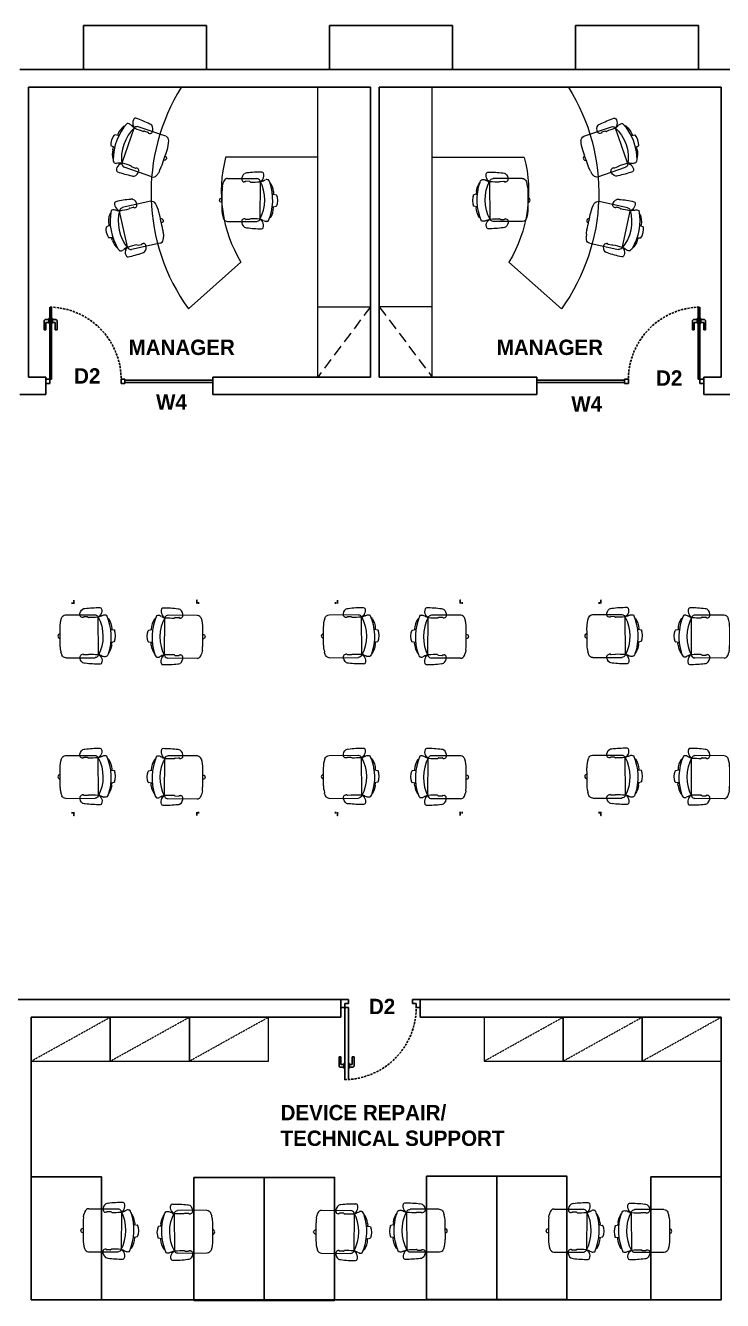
# Model space of a CAD drawing. Header units: inches. Extents: x 478327 to 492265, y -26791 to -22136.
# Drawn here: x 481524 to 481881, y -24199 to -23546 of the extents above; entities that cross this region are included whole.
import ezdxf

# ---------------------------------------------------------------- set-up
doc = ezdxf.new("R2010")
doc.units = ezdxf.units.IN
doc.header["$MEASUREMENT"] = 0
for name, pattern in [('DASHED', [0.75, 0.5, -0.25]), ('HIDDEN2', [0.1875, 0.125, -0.0625]), ('TRATTEGGIATA2', [9.525, 6.35, -3.175])]:
    doc.linetypes.add(name, pattern=pattern)
doc.layers.add('A-furniture', color=8, linetype='Continuous', lineweight=9)
doc.layers.add('I-ANNO-TEXT', color=7, linetype='Continuous', lineweight=18)
for name, color, linetype in [('GLAZING', 4, 'Continuous'), ('I-DOORS', 104, 'Continuous'), ('I-FURN', 1, 'Continuous'), ('I-WALL-IN', 3, 'Continuous')]:
    doc.layers.add(name, color=color, linetype=linetype)
doc.styles.add('MICRO', font='')
doc.styles.get('MICRO').set_extended_font_data('MicrogrammaSSi', bold=True)

# ---------------------------------------------------------------- blocks, each defined once
blk = doc.blocks.new('A$C6A0E07C9')
at = {"layer": 'A-furniture'}
for p, q in [((-0.269, 0.177), (-0.266, 0.205)), ((-0.214, 0.272), (0.118, 0.288)), ((-0.012, 0.242), (-0.025, 0.242)), ((-0.011, 0.243), (-0.012, 0.242)), ((-0.008, 0.248), (-0.011, 0.243)), ((-0.011, 0.243), (-0.011, 0.243)), ((0.038, 0.251), (-0.003, 0.25)), ((0.042, 0.251), (0.045, 0.247)), ((0.045, 0.247), (0.046, 0.246)), ((0.046, 0.246), (0.048, 0.245)), ((0.048, 0.245), (0.048, 0.245)), ((0.159, 0.25), (0.179, -0.167)), ((0.315, 0.152), (0.319, 0.129)), ((-0.291, 0.02), (-0.289, 0.029)), ((-0.288, 0.01), (-0.291, 0.02)), ((-0.289, 0.029), (-0.284, 0.038)), ((-0.282, 0.002), (-0.288, 0.01)), ((-0.284, 0.038), (-0.276, 0.044)), ((-0.274, -0.003), (-0.282, 0.002)), ((-0.276, 0.044), (-0.267, 0.046)), ((0.315, 0.121), (0.306, 0.12)), ((0.313, 0.121), (0.347, 0.116)), ((0.351, 0.113), (0.36, 0.088)), ((0.364, 0.015), (0.358, -0.011)), ((0.36, 0.088), (0.366, 0.051)), ((0.366, 0.051), (0.364, 0.015)), ((-0.264, -0.004), (-0.274, -0.003)), ((0.311, -0.022), (0.322, -0.023)), ((0.32, -0.023), (0.355, -0.015)), ((0.355, -0.015), (0.356, -0.013)), ((0.356, -0.013), (0.358, -0.011)), ((-0.189, -0.217), (0.143, -0.2)), ((0.009, -0.176), (-0.004, -0.177)), ((0.009, -0.176), (0.009, -0.176)), ((0.01, -0.176), (0.009, -0.176)), ((0.013, -0.182), (0.01, -0.176)), ((0.059, -0.18), (0.018, -0.183)), ((0.063, -0.179), (0.066, -0.175)), ((0.066, -0.175), (0.067, -0.174)), ((0.067, -0.174), (0.069, -0.173)), ((0.069, -0.173), (0.069, -0.173)), ((0.296, -0.147), (0.284, -0.159))]:
    blk.add_line(p, q, dxfattribs=at)
for centre, radius, start, end in [((0.027, 0.278), 0.0792, 129.4999, 189.1152), ((0.007, 0.283), 0.0635, 94.0792, 117.5938), ((0.224, -0.892), 1.257, 92.3594, 100.1757), ((0.172, 0.345), 0.0192, 28.1256, 89.2436), ((0.121, 0.323), 0.0749, 330.3794, 24.513), ((0.182, 0.142), 0.452, 175.5289, 182.0991), ((0.594, -0.035), 0.893, 162.1203, 164.4323), ((-0.21, 0.223), 0.0487, 94.526, 161.0109), ((-0.022, 0.271), 0.0292, 192.0047, 264.4409), ((-0.004, 0.244), 0.00623, 84.8455, 131.3174), ((0.037, 0.241), 0.0101, 64.5281, 88.6391), ((0.001, 1.553), 1.309, 272.0899, 276.676), ((0.117, 0.241), 0.0463, 34.0902, 88.4441), ((0.149, 0.274), 0.0211, 279.8693, 313.3434), ((-0.249, 0.025), 0.471, 334.5973, 30.9732), ((0.17, 0.245), 0.0129, 130.1366, 158.0173), ((0.187, 0.181), 0.0779, 100.0525, 108.2672), ((0.108, 0.326), 0.0879, 309.6726, 333.0223), ((-1.125, 2.793), 2.849, 297.1157, 298.0695), ((-0.92, -0.013), 1.143, 14.0931, 15.0056), ((0.234, 0.223), 0.0597, 72.5282, 107.7011), ((0.195, 0.222), 0.0806, 25.5198, 45.5387), ((-0.301, 0.026), 0.614, 339.6108, 22.0467), ((0.128, 0.125), 0.189, 8.0925, 40.8276), ((72.219, 3.627), 72.574, 182.76527, 182.92488), ((0.31, 0.129), 0.0088, 301.088, 3.1667), ((0.347, 0.111), 0.00513, 22.8184, 91.0076), ((0.081, -0.062), 0.341, 182.481, 200.7553), ((0.116, -0.038), 0.211, 328.6962, 1.8079), ((0.318, -0.031), 0.00903, 2.1237, 63.3709), ((-0.186, -0.16), 0.0572, 202.8821, 266.1169), ((0.052, -0.207), 0.0792, 176.5782, 236.1936), ((0.002, -0.206), 0.0292, 101.2525, 173.6887), ((0.031, -0.214), 0.0635, 248.0997, 271.6142), ((0.017, -0.177), 0.00623, 234.376, 280.848), ((0.131, 0.976), 1.257, 265.5178, 273.334), ((0.058, -0.17), 0.0101, 277.0543, 301.1654), ((0.152, -1.479), 1.309, 89.0174, 93.6036), ((0.138, -0.155), 0.0449, 276.7939, 330.1521), ((0.172, -0.191), 0.0211, 52.3501, 85.8241), ((0.197, -0.155), 0.0211, 212.6602, 229.0352), ((0.163, -0.292), 0.122, 63.0548, 80.6357), ((0.136, -0.248), 0.0879, 32.6712, 56.0209), ((0.202, -0.26), 0.0192, 276.4498, 337.5679), ((-0.92, -0.013), 1.143, 350.6964, 351.6126), ((0.149, -0.244), 0.0749, 341.1805, 35.314), ((0.324, 0.055), 0.26, 246.1539, 250.8174), ((0.249, -0.153), 0.0392, 254.2998, 275.9911), ((0.254, -0.14), 0.0518, 269.3553, 293.3788)]:
    blk.add_arc(centre, radius, start, end, dxfattribs=at)
blk = doc.blocks.new('*U156')
at = {"layer": 'A-furniture'}
for p, q in [((2.5, -0.6), (2.5, 0)), ((3.3, -0.6), (0, -0.6)), ((0.8, -0.6), (0.8, -1.65)), ((1.992, -1.476), (2.525, -2.072))]:
    blk.add_line(p, q, dxfattribs=at)
at = {"layer": 'A-furniture', "linetype": 'HIDDEN2'}
blk.add_line((2.5, 0), (3.3, -0.6), dxfattribs=at)
at = {"layer": 'A-furniture'}
for centre, radius, start, end in [((1.189, -0.145), 1.554, 255.5214, 301.111), ((1.204, -0.234), 2.264, 237.868, 305.7215)]:
    blk.add_arc(centre, radius, start, end, dxfattribs=at)
for p, rotation in [((1.323, -1.428), 86.85652716130764), ((0.691, -2.585), 248.0226334994808), ((1.546, -2.651), 279.5773348211345)]:
    blk.add_blockref('A$C6A0E07C9', p, dxfattribs=dict(at, rotation=rotation))
blk = doc.blocks.new('*U157')
at = {"layer": 'A-furniture'}
for p, q in [((2.5, -0.6), (2.5, 0)), ((3.3, -0.6), (0, -0.6)), ((0.8, -0.6), (0.8, -1.65)), ((1.992, -1.476), (2.525, -2.072))]:
    blk.add_line(p, q, dxfattribs=at)
at = {"layer": 'A-furniture', "linetype": 'HIDDEN2'}
blk.add_line((2.5, 0), (3.3, -0.6), dxfattribs=at)
at = {"layer": 'A-furniture'}
for centre, radius, start, end in [((1.189, -0.145), 1.554, 255.5214, 301.111), ((1.204, -0.234), 2.264, 237.868, 305.7215)]:
    blk.add_arc(centre, radius, start, end, dxfattribs=at)
for p, rotation in [((1.323, -1.428), 86.85652716130764), ((0.691, -2.585), 248.0226334994808), ((1.546, -2.651), 279.5773348211345)]:
    blk.add_blockref('A$C6A0E07C9', p, dxfattribs=dict(at, rotation=rotation))
blk = doc.blocks.new('1505774114')
for p, q in [((381, 1577, 616), (411, 1577, 616)), ((413, 1557, 26), (395, 1557, 26)), ((2781, 1557, 26), (2799, 1557, 26)), ((2813, 1577, 616), (2783, 1577, 616)), ((381, -23, 616), (411, -23, 616)), ((413, -3, 26), (395, -3, 26)), ((2781, -3, 26), (2799, -3, 26)), ((2813, -23, 616), (2783, -23, 616))]:
    blk.add_line(p, q)
at = {"extrusion": (1.22461e-16, 1, 0)}
for centre, radius in [((-381, 586, 1577), 10.5), ((-381, 586, 1577), 8.5), ((-2813, 586, 1577), 10.5), ((-2813, 586, 1577), 8.5)]:
    blk.add_circle(centre, radius, dxfattribs=at)
at = {"extrusion": (0, -1, 0)}
for centre, radius in [((381, 586, 23), 10.5), ((381, 586, 23), 8.5), ((2813, 586, 23), 10.5), ((2813, 586, 23), 8.5)]:
    blk.add_circle(centre, radius, dxfattribs=at)
blk = doc.blocks.new('door 1')
for p, q in [((86, 0), (0, 0)), ((0, -90), (0, 0)), ((86, -43), (86, 0)), ((814, 0), (900, 0)), ((814, -43), (814, 0)), ((900, -90), (900, 0)), ((43, -90), (0, -90)), ((86, -43), (43, -43)), ((43, -90), (43, -43)), ((43, -90), (43, -43)), ((43, -90), (43, -911)), ((43, -90), (86, -90)), ((86, -90), (86, -909)), ((814, -43), (857, -43)), ((857, -90), (857, -43)), ((857, -90), (857, -43)), ((857, -90), (900, -90)), ((857, -90), (857, -90)), ((-21, -652), (-21, -749)), ((0, -652), (-21, -652)), ((0, -652), (0, -738)), ((129, -652), (129, -738)), ((129, -652), (150, -652)), ((150, -652), (150, -749)), ((32, -738), (0, -738)), ((32, -770), (0, -770)), ((32, -727), (32, -781)), ((43, -727), (32, -727)), ((43, -781), (32, -781)), ((86, -727), (96, -727)), ((86, -781), (96, -781)), ((96, -727), (96, -781)), ((96, -738), (129, -738)), ((96, -770), (129, -770))]:
    blk.add_line(p, q)
at = {"linetype": 'DASHED', "ltscale": 50}
blk.add_arc((32, -86), 825, 270.745, 1.3972, dxfattribs=at)
for centre, start, end in [((0, -749), 180, 270), ((129, -749), 270, 0)]:
    blk.add_arc(centre, 21.4, start, end)
blk = doc.blocks.new('pivot door')
blk.add_line((-188253, -329835), (-188265, -329835))
at = {"layer": 'I-DOORS', "rotation": 180}
blk.add_blockref('door 1', (-188253, -329835), dxfattribs=at)
blk = doc.blocks.new('glass doors- 900')
for p, q in [((387081, -14355), (387070, -14355)), ((387070, -14408), (387070, -14355)), ((387081, -15046), (387081, -14225)), ((387102, -15046), (387102, -14226)), ((387102, -14355), (387113, -14355)), ((387113, -14408), (387113, -14355)), ((387017, -14483), (387017, -14387)), ((387038, -14483), (387017, -14483)), ((387070, -14366), (387038, -14366)), ((387038, -14483), (387038, -14398)), ((387070, -14398), (387038, -14398)), ((387081, -14408), (387070, -14408)), ((387102, -14408), (387113, -14408)), ((387113, -14366), (387145, -14366)), ((387113, -14398), (387145, -14398)), ((387145, -14483), (387145, -14398)), ((387145, -14483), (387167, -14483)), ((387167, -14483), (387167, -14387)), ((387038, -15046), (387038, -15093)), ((387081, -15046), (387038, -15046)), ((387081, -15046), (387081, -15093)), ((387081, -15046), (387081, -15093)), ((387081, -15046), (387102, -15046)), ((387895, -15046), (387895, -15093)), ((387895, -15046), (387895, -15093)), ((387895, -15046), (387895, -15046)), ((387895, -15046), (387938, -15046)), ((387938, -15046), (387938, -15093)), ((387081, -15093), (387038, -15093)), ((387895, -15093), (387938, -15093))]:
    blk.add_line(p, q)
at = {"linetype": 'DASHED', "ltscale": 50}
blk.add_arc((387070, -15050), 825, 358.6028, 89.255, dxfattribs=at)
for centre, start, end in [((387038, -14387), 90, 180), ((387145, -14387), 0, 90)]:
    blk.add_arc(centre, 21.4, start, end)

msp = doc.modelspace()

# ---------------------------------------------------------------- linework, layer by layer
for p, q in [((481553.339, -23546.139, 6.93), (481553.339, -23568.639, 6.93)), ((481616.339, -23546.139, 6.93), (481616.339, -23568.639, 6.93)), ((481679.339, -23546.139, 6.93), (481679.339, -23568.639, 6.93)), ((481742.339, -23546.139, 6.93), (481742.339, -23568.639, 6.93)), ((481805.339, -23546.139, 6.93), (481805.339, -23568.639, 6.93)), ((481868.339, -23546.139, 6.93), (481868.339, -23568.639, 6.93))]:
    msp.add_line(p, q)
at = {"layer": 'A-furniture', "linetype": 'HIDDEN2'}
for p, q in [((481526.64, -24076.464, 6.93), (481567.14, -24053.964, 6.93)), ((481567.14, -24076.464, 6.93), (481607.64, -24053.964, 6.93)), ((481607.64, -24076.464, 6.93), (481648.14, -24053.964, 6.93)), ((481758.567, -24076.464, 6.93), (481799.067, -24053.964, 6.93)), ((481799.067, -24076.464, 6.93), (481839.567, -24053.964, 6.93)), ((481839.567, -24076.464, 6.93), (481880.067, -24053.964, 6.93))]:
    msp.add_line(p, q, dxfattribs=at)
at = {"layer": 'A-furniture', "elevation": 6.93}
for points in [[(481567.14, -24076.464), (481567.14, -24053.964), (481526.64, -24053.964), (481526.64, -24076.464)], [(481607.64, -24076.464), (481607.64, -24053.964), (481567.14, -24053.964), (481567.14, -24076.464)], [(481648.14, -24076.464), (481648.14, -24053.964), (481607.64, -24053.964), (481607.64, -24076.464)], [(481799.067, -24076.464), (481799.067, -24053.964), (481758.567, -24053.964), (481758.567, -24076.464)], [(481839.567, -24076.464), (481839.567, -24053.964), (481799.067, -24053.964), (481799.067, -24076.464)], [(481880.067, -24076.464), (481880.067, -24053.964), (481839.567, -24053.964), (481839.567, -24076.464)]]:
    msp.add_lwpolyline(points, close=True, dxfattribs=at)
at = {"layer": 'GLAZING', "elevation": 6.93}
for points in [[(481574.669, -23727.68), (481574.669, -23729.03)], [(481619.669, -23727.68), (481574.669, -23727.68)], [(481619.669, -23729.03), (481574.669, -23729.03)], [(481830.567, -23727.68), (481785.567, -23727.68)], [(481830.567, -23729.03), (481785.567, -23729.03)], [(481830.567, -23727.68), (481830.567, -23729.03)]]:
    msp.add_lwpolyline(points, dxfattribs=at)
at = {"layer": 'I-FURN', "elevation": 6.93}
for points in [[(481526.64, -24135.639), (481526.64, -24198.639), (481562.64, -24198.639), (481562.64, -24135.639)], [(481609.98, -24136.042), (481609.98, -24199.042), (481645.98, -24199.042), (481645.98, -24136.042)], [(481645.98, -24136.042), (481645.98, -24199.042), (481681.98, -24199.042), (481681.98, -24136.042)], [(481729.046, -24135.449), (481729.046, -24198.449), (481765.046, -24198.449), (481765.046, -24135.449)], [(481765.046, -24135.449), (481765.046, -24198.449), (481801.046, -24198.449), (481801.046, -24135.449)], [(481844.067, -24135.639), (481844.067, -24198.639), (481880.067, -24198.639), (481880.067, -24135.639)]]:
    msp.add_lwpolyline(points, close=True, dxfattribs=at)
at = {"layer": 'I-WALL-IN'}
for p, q in [((481553.339, -23546.139, 6.93), (481616.339, -23546.139, 6.93)), ((481679.339, -23546.139, 6.93), (481742.339, -23546.139, 6.93)), ((481805.339, -23546.139, 6.93), (481868.339, -23546.139, 6.93)), ((481520.79, -23568.639, 6.93), (481525.29, -23568.639, 6.93)), ((481525.29, -23568.639, 6.93), (481700.428, -23568.639, 6.93)), ((481700.428, -23568.639, 6.93), (481704.928, -23568.639, 6.93)), ((481704.928, -23568.639, 6.93), (481880.067, -23568.639, 6.93)), ((481884.567, -23568.639, 6.93), (481880.067, -23568.639, 6.93)), ((481525.29, -23577.639, 6.93), (481700.428, -23577.639, 6.93)), ((481525.29, -23577.639, 6.93), (481525.29, -23726.139, 6.93)), ((481700.428, -23577.639, 6.93), (481700.428, -23726.139, 6.93)), ((481704.928, -23577.639, 6.93), (481880.067, -23577.639, 6.93)), ((481704.928, -23577.639, 6.93), (481704.928, -23726.139, 6.93)), ((481880.067, -23577.639, 6.93), (481880.067, -23726.139, 6.93)), ((481534.169, -23730.639, 6.93), (481534.169, -23726.139, 6.93)), ((481619.669, -23730.639, 6.93), (481619.669, -23726.139, 6.93)), ((481735.626, -23726.139, 6.93), (481780.626, -23726.139, 6.93)), ((481780.626, -23726.139, 6.93), (481785.567, -23726.139, 6.93)), ((481785.567, -23730.639, 6.93), (481785.567, -23726.139, 6.93)), ((481871.067, -23726.139, 6.93), (481880.067, -23726.139, 6.93)), ((481871.067, -23730.639, 6.93), (481871.067, -23726.139, 6.93)), ((481534.169, -23735.139, 6.93), (481534.169, -23730.639, 6.93)), ((481619.669, -23735.139, 6.93), (481619.669, -23730.639, 6.93)), ((481785.567, -23735.139, 6.93), (481785.567, -23730.639, 6.93)), ((481871.067, -23730.639, 6.93), (481871.067, -23735.139, 6.93)), ((481525.29, -23735.139, 6.93), (481520.79, -23735.139, 6.93)), ((481704.928, -23735.139, 6.93), (481700.428, -23735.139, 6.93)), ((481780.626, -23735.139, 6.93), (481735.626, -23735.139, 6.93)), ((481780.626, -23735.139, 6.93), (481785.567, -23735.139, 6.93)), ((481871.067, -23735.139, 6.93), (481880.067, -23735.139, 6.93)), ((481880.067, -23735.139, 6.93), (481884.567, -23735.139, 6.93)), ((481685.298, -24044.964, 6.93), (481685.298, -24049.464, 6.93)), ((481725.798, -24044.964, 6.93), (481725.798, -24051.847, 6.93)), ((481685.298, -24053.964, 6.93), (481685.298, -24049.464, 6.93)), ((481725.798, -24049.464, 6.93), (481725.798, -24053.964, 6.93)), ((481880.067, -24053.964, 6.93), (481880.067, -24198.639, 6.93)), ((481880.067, -24198.639, 6.93), (481526.64, -24198.639, 6.93))]:
    msp.add_line(p, q, dxfattribs=at)
at = {"layer": 'I-WALL-IN', "elevation": 6.93}
for points in [[(481525.29, -23726.139), (481534.169, -23726.139)], [(481619.669, -23726.139), (481700.428, -23726.139)], [(481704.928, -23726.139), (481735.626, -23726.139)], [(481525.29, -23735.139), (481534.169, -23735.139)], [(481619.669, -23735.139), (481700.428, -23735.139)], [(481704.928, -23735.139), (481735.626, -23735.139)], [(481466.074, -24044.964), (481685.298, -24044.964)], [(481725.798, -24044.964), (481893.446, -24044.964)], [(481526.64, -24053.964), (481685.298, -24053.964)], [(481526.64, -24198.639), (481526.64, -24053.964)], [(481725.798, -24053.964), (481880.067, -24053.964)]]:
    msp.add_lwpolyline(points, dxfattribs=at)

# ---------------------------------------------------------------- block references
at = {"yscale": 44.99999999999999, "zscale": 44.99999999999999}
for name, p, xscale, rotation in [('*U156', (481700.428, -23577.639, 6.93), 44.99999999999999, 270), ('*U157', (481704.928, -23577.639, 6.93), -44.99999999999999, 90)]:
    msp.add_blockref(name, p, dxfattribs=dict(at, xscale=xscale, rotation=rotation))
at = {"layer": 'A-furniture'}
for p, xscale, yscale, zscale, rotation in [((481553.32, -23857.235, 43.506), -45.00000000027777, 45, 45, 183.1434728386661), ((481602.665, -23857.492, 3.791), 45.00000000027777, 45.00000000027777, 45.00000000027777, 176.8565271613339), ((481688.253, -23857.168, 42.729), -45.00000000027777, 45, 45, 183.1434728386661), ((481737.597, -23857.425, 3.555), 45.00000000027777, 45.00000000027777, 45.00000000027777, 176.8565271613339), ((481823.185, -23857.1, 42.493), -45.00000000027777, 45, 45, 183.1434728386661), ((481872.53, -23857.357, 3.319), 45.00000000027777, 45.00000000027777, 45.00000000027777, 176.8565271613339), ((481553.32, -23929.235, 44.316), -45.00000000027777, 45, 45, 183.1434728386661), ((481688.253, -23929.168, 43.539), -45.00000000027777, 45, 45, 183.1434728386661), ((481823.185, -23929.1, 43.303), -45.00000000027777, 45, 45, 183.1434728386661), ((481872.53, -23929.357, 4.129), 45.00000000027777, 45.00000000027777, 45.00000000027777, 176.8565271613339), ((481602.665, -23929.492, 4.601), 45.00000000027777, 45.00000000027777, 45.00000000027777, 176.8565271613339), ((481737.597, -23929.425, 4.365), 45.00000000027777, 45.00000000027777, 45.00000000027777, 176.8565271613339), ((481565.085, -24164.798, 48.928), 44.99999999897928, 44.99999999897928, 44.99999999897928, 356.8565271622451), ((481607.632, -24165.565, 48.928), -44.99999999897784, 45, 45, 3.143472837721584), ((481684.328, -24165.565, 48.928), 44.99999999897928, 44.99999999897928, 44.99999999897928, 356.8565271622451), ((481726.699, -24164.978, 48.928), -44.99999999897784, 45, 45, 3.143472837721584), ((481803.394, -24164.972, 48.928), 44.99999999897928, 44.99999999897928, 44.99999999897928, 356.8565271622451), ((481841.719, -24165.163, 48.928), -44.99999999897784, 45, 45, 3.143472837721584)]:
    msp.add_blockref('A$C6A0E07C9', p, dxfattribs=dict(at, xscale=xscale, yscale=yscale, zscale=zscale, rotation=rotation))
at = {"layer": 'GLAZING'}
for p, xscale, yscale, zscale in [((464117.459, -23050.247, 6.93), 0.04500000025145709, 0.04500000025145709, 0.04500000025145709), ((499287.777, -23050.247, 6.93), -0.04500000025145709, 0.04499999998952262, 0.04499999999999744)]:
    msp.add_blockref('glass doors- 900', p, dxfattribs=dict(at, xscale=xscale, yscale=yscale, zscale=zscale))
at = {"layer": 'I-DOORS', "xscale": 0.04500000025145709, "yscale": 0.04500000025145709, "zscale": 0.04500000025145709, "rotation": 180}
msp.add_blockref('pivot door', (473213.908, -38887.549, 6.93), dxfattribs=at)
at = {"layer": 'I-FURN', "linetype": 'TRATTEGGIATA2', "xscale": 0.04499999998952262, "yscale": 0.04499999998952262, "zscale": 0.04499999998952262, "rotation": 90}
for p in [(481547.504, -23967.504, -25.537), (481682.436, -23967.436, -26.314), (481817.369, -23967.369, -26.55)]:
    msp.add_blockref('1505774114', p, dxfattribs=at)

# ---------------------------------------------------------------- texts
at = {"layer": 'I-ANNO-TEXT', "char_height": 7.875, "attachment_point": 1, "style": 'MICRO'}
for s, width, insert in [('{\\fBahnschrift Light|b1|i0|c0|p34;MANAGER }', 7.40993, (481576.5, -23706.991, 6.93)), ('{\\fBahnschrift Light|b1|i0|c0|p34;MANAGER }', 7.40993, (481765.095, -23706.991, 6.93)), ('{\\fBahnschrift Light|b1|i0|c0|p34;D2}', 7.40993, (481548.609, -23721.653, 6.93)), ('{\\fBahnschrift Light|b1|i0|c0|p34;D2}', 7.40993, (481846.67, -23722.724, 6.93)), ('{\\fBahnschrift Light|b1|i0|c0|p34;W4}', 7.40993, (481590.588, -23734.978, 6.93)), ('{\\fBahnschrift Light|b1|i0|c0|p34;W4}', 7.40993, (481803.266, -23735.951, 6.93)), ('{\\fBahnschrift Light|b1|i0|c0|p34;D2}', 7.40993, (481699.606, -24044.533, 6.93)), ('{\\fBahnschrift Light|b1|i0|c0|p34;DEVICE REPAIR/\\PTECHNICAL SUPPORT }', 4124.80743, (481654.372, -24098.896, 6.93))]:
    msp.add_mtext_dynamic_manual_height_columns(s, width=width, gutter_width=1.5, heights=[0], dxfattribs=dict(at, insert=insert))

doc.saveas('drawing.dxf')
